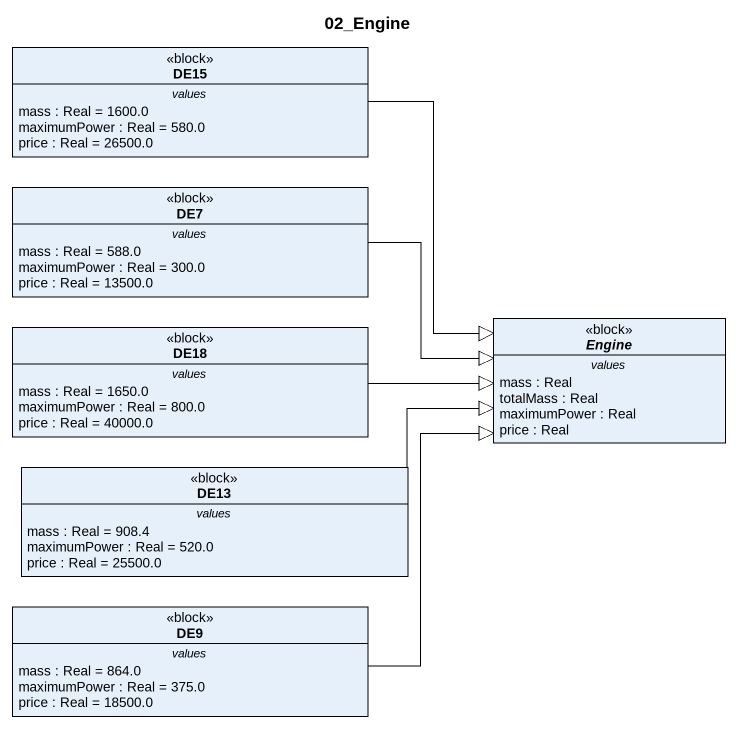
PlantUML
@startuml
title 02_Engine
hide circle
hide empty members
class DE15 <<block>> {
  -- values --
  mass : Real = 1600.0
  maximumPower : Real = 580.0
  price : Real = 26500.0
}
class DE7 <<block>> {
  -- values --
  mass : Real = 588.0
  maximumPower : Real = 300.0
  price : Real = 13500.0
}
class DE18 <<block>> {
  -- values --
  mass : Real = 1650.0
  maximumPower : Real = 800.0
  price : Real = 40000.0
}
abstract class Engine <<block>> {
  -- values --
  mass : Real
  totalMass : Real
  maximumPower : Real
  price : Real
}
class DE13 <<block>> {
  -- values --
  mass : Real = 908.4
  maximumPower : Real = 520.0
  price : Real = 25500.0
}
class DE9 <<block>> {
  -- values --
  mass : Real = 864.0
  maximumPower : Real = 375.0
  price : Real = 18500.0
}
DE15 --|> Engine
DE7 -right-|> Engine
DE18 -right-|> Engine
DE13 -right-|> Engine
DE9 -up-|> Engine
@enduml
